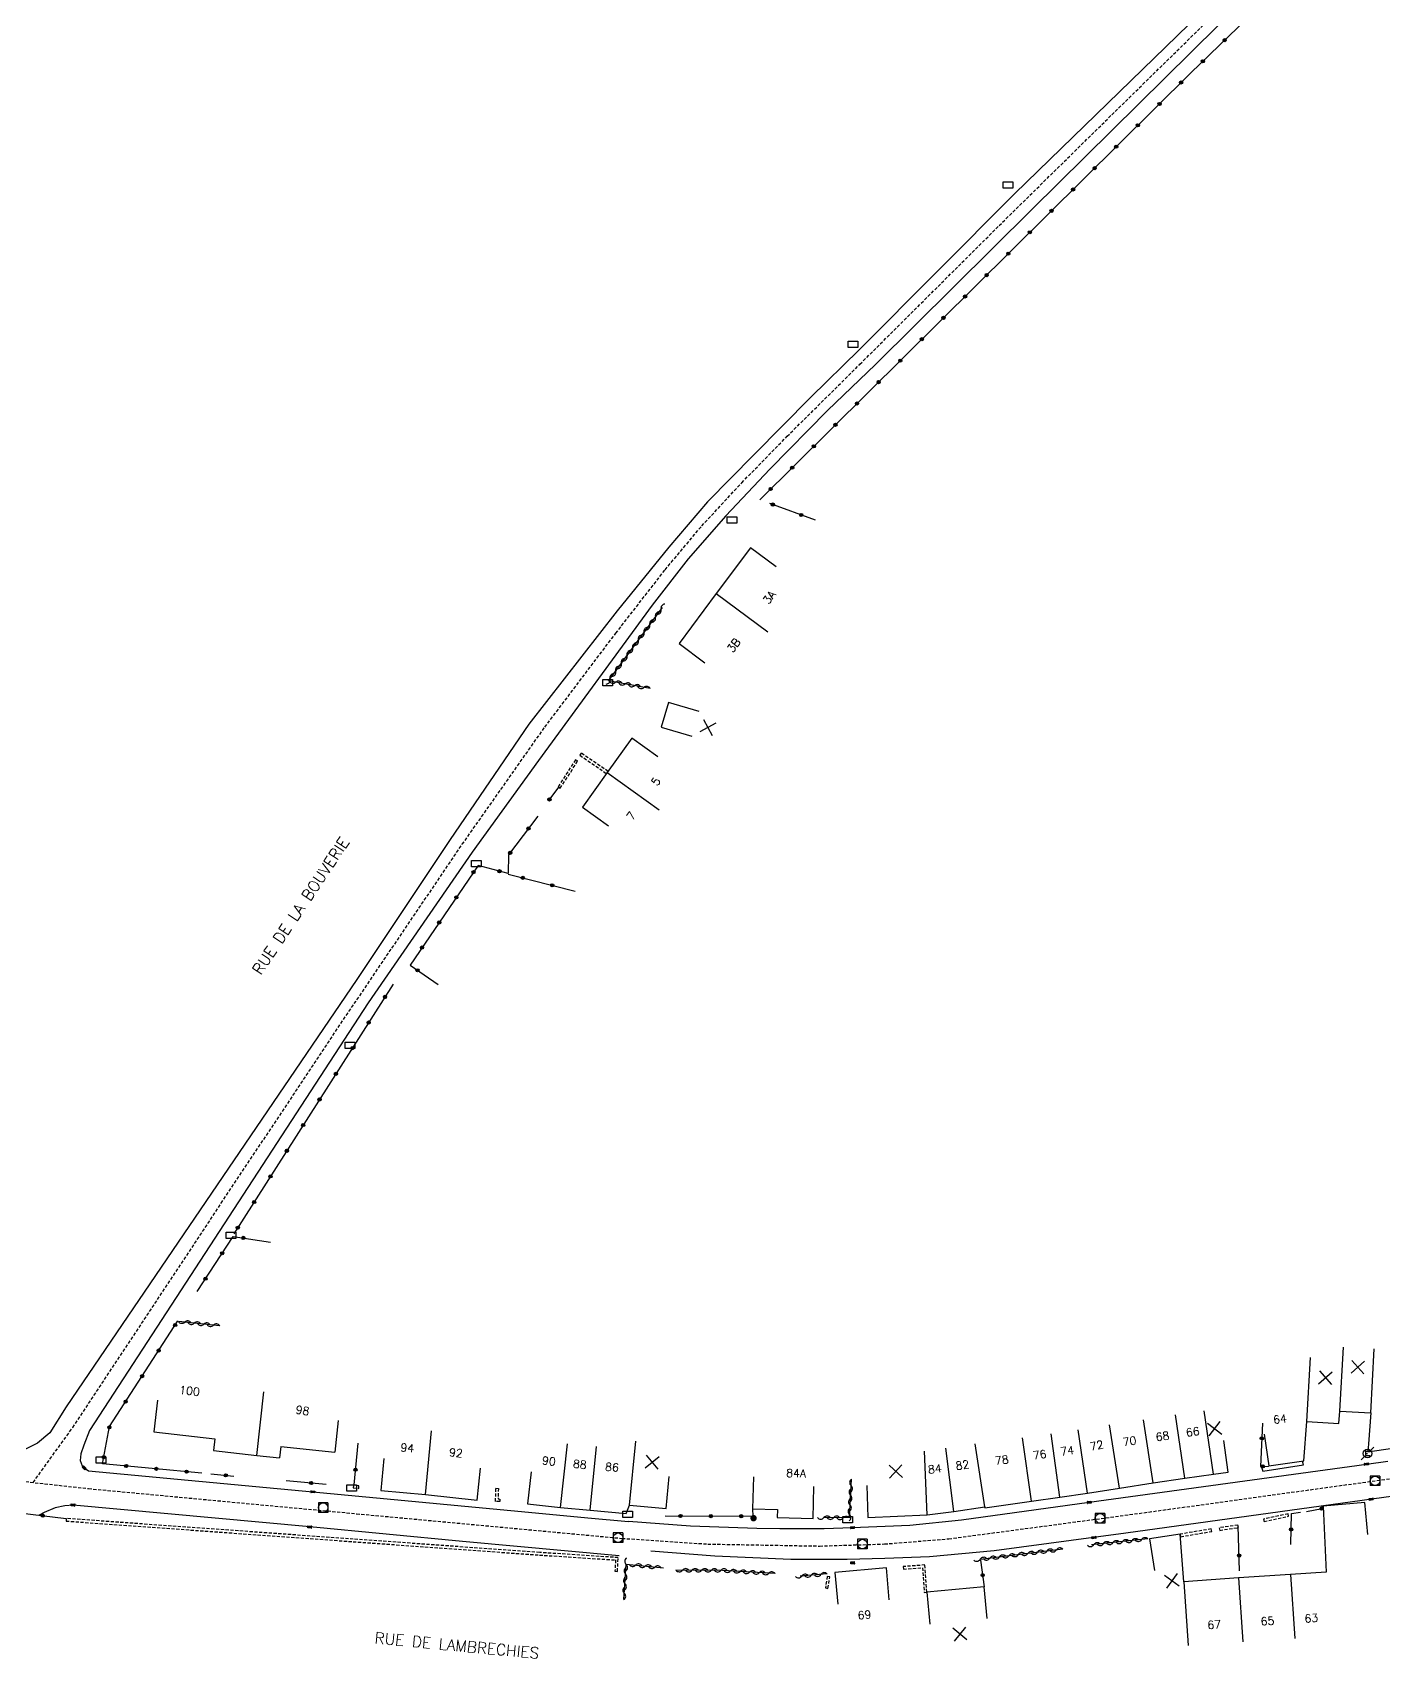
# Model space of a CAD drawing. Header units: millimetres. Extents: x 115000 to 116001, y 121999 to 123001.
# Drawn here: x 115592.3 to 115803.4, y 122329.2 to 122583.1 of the extents above; entities that cross this region are included whole.
import ezdxf
from ezdxf.enums import TextEntityAlignment as Align

# ---------------------------------------------------------------- set-up
doc = ezdxf.new("R2010")
doc.units = ezdxf.units.MM
doc.linetypes.add('DASHED', pattern=[0.75, 0.5, -0.25])
doc.layers.get('0').update_dxf_attribs({"linetype": 'CONTINUOUS'})
for name, color, linetype in [('W0001', 6, 'DASHED'), ('W0008', 7, 'CONTINUOUS'), ('W0100', 7, 'CONTINUOUS'), ('W0105', 7, 'CONTINUOUS'), ('W0112', 1, 'DASHED'), ('W0310', 3, 'CONTINUOUS'), ('W0322', 7, 'CONTINUOUS'), ('W0400', 7, 'CONTINUOUS'), ('W0420', 7, 'CONTINUOUS'), ('W0471', 7, 'CONTINUOUS'), ('W0989', 7, 'CONTINUOUS'), ('W0991', 7, 'CONTINUOUS'), ('W1102', 7, 'CONTINUOUS'), ('W1471', 7, 'CONTINUOUS'), ('W1473', 7, 'CONTINUOUS')]:
    doc.layers.add(name, color=color, linetype=linetype)
doc.styles.get("Standard").update_dxf_attribs({"font": 'romans.shx', "width": 0.85})

# ---------------------------------------------------------------- blocks, each defined once
blk = doc.blocks.new('T471')
for p, q in [((-0.333334, 0.333334), (-0.333334, -0.333334)), ((-0.333334, 0.333334), (0.333334, 0.333334)), ((-0.333334, 0), (0, 0)), ((0.500001, 0.500001), (1.000002, 1.000002)), ((-0.500001, -0.500001), (-1.000002, -1.000002)), ((-0.333334, -0.333334), (0.333334, -0.333334))]:
    blk.add_line(p, q)
blk.add_ellipse((0, 0), major_axis=(0.471405, 0.471405), ratio=1, start_param=5.4977871438, end_param=11.780972451)
blk = doc.blocks.new('T420')
for p, q in [((0.75, 0.75), (-0.75, 0.75)), ((-0.75, 0.75), (-0.75, -0.75)), ((0.75, 0.75), (0.75, -0.75)), ((0.75, -0.75), (-0.75, -0.75))]:
    blk.add_line(p, q)
blk.add_ellipse((0, 0), major_axis=(-0.53, 0.53), ratio=1, start_param=3.926991, end_param=10.210176)
blk = doc.blocks.new('t322o')
at = {"color": 0, "linetype": 'Continuous'}
for radius in [0.25, 0.15]:
    blk.add_circle((0, 0), radius, dxfattribs=at)
blk = doc.blocks.new('t310o')
at = {"color": 0, "linetype": 'Continuous'}
for centre, start, end in [((-0.5, 0.38), 216.8699, 323.1304), ((0.5, -0.37), 36.8699, 143.1303)]:
    blk.add_arc(centre, 0.625, start, end, dxfattribs=at)
blk = doc.blocks.new('T400')
for p, q in [((-0.15, 0.3), (0.15, 0.3)), ((-0.15, -0.25), (-0.15, 0.3)), ((-0.15, 0.15), (0.15, 0.15)), ((-0.15, 0), (0.15, 0)), ((0.15, 0.3), (0.15, -0.25)), ((-0.15, -0.15), (0.15, -0.15)), ((-0.15, -0.25), (-0.15, -0.3)), ((-0.15, -0.3), (0.15, -0.3)), ((0.15, -0.3), (0.15, -0.25))]:
    blk.add_line(p, q)
blk = doc.blocks.new('T1471')
at = {"color": 0, "linetype": 'Continuous', "flags": 128}
blk.add_lwpolyline([(-0.75, -0.5), (-0.75, 0.5), (0.75, 0.5), (0.75, -0.5), (-0.75, -0.5)], dxfattribs=at)
blk = doc.blocks.new('t991o')
at = {"color": 0, "linetype": 'Continuous'}
for p, q in [((-1, 1), (1, -1)), ((-1, -1), (1, 1))]:
    blk.add_line(p, q, dxfattribs=at)
blk = doc.blocks.new('T1473')
at = {"color": 0, "linetype": 'Continuous', "const_width": 0.5, "flags": 128}
blk.add_lwpolyline([(-0.25, 0, 1), (0.25, 0, 1)], format="xyb", close=True, dxfattribs=at)

msp = doc.modelspace()

# ---------------------------------------------------------------- linework, layer by layer
at = {"layer": 'W0001'}
for points in [[(115592.41, 122356.65), (115598.6, 122365.23), (115621.79, 122400.26), (115640.06, 122427.72), (115659.45, 122456.34), (115672.35, 122474.65), (115683.43, 122489.3), (115691.14, 122499.22), (115696.86, 122506.06), (115703.11, 122512.82), (115710.2, 122520.07), (115721.57, 122531.32), (115743.32, 122552.98), (115760.92, 122570.29), (115777.41, 122586.45), (115791.47, 122600.18), (115808.14, 122616.02), (115816.75, 122624.39), (115828.13, 122635.5), (115832.69, 122641.12), (115863.86, 122669.33)], [(115405.94, 122379.21), (115409.34, 122378.82), (115420.65, 122377.46), (115451.19, 122373.76), (115488.35, 122369.28), (115552.07, 122361.57), (115583.77, 122357.61), (115601.06, 122355.69), (115642.93, 122351.77), (115684.4, 122347.92), (115697.79, 122347.03), (115715.28, 122346.72), (115725.42, 122347.04), (115735.46, 122347.85), (115762.96, 122351.52), (115804.39, 122357.24)]]:
    msp.add_lwpolyline(points, dxfattribs=at)
at = {"layer": 'W0008'}
for points in [[(115789.33, 122600.31), (115745.79, 122558), (115721.48, 122533.6), (115713.93, 122526.17), (115704.99, 122517.18), (115697.78, 122509.82), (115691.7, 122502.77), (115683.63, 122492.83), (115669.83, 122475.11), (115657.54, 122457.08), (115642.97, 122435.21), (115597.55, 122368.47), (115595.04, 122364.41), (115593.08, 122362.78), (115590.81, 122361.62), (115587.75, 122360.73), (115586.62, 122360.61), (115533.09, 122367.06), (115485.62, 122372.8), (115447.57, 122377.4), (115411.77, 122381.75), (115407.33, 122382.24), (115405.9, 122382.62), (115405.59, 122382.78)], [(115790.05, 122596.65), (115748.41, 122555.5), (115723.99, 122531.31), (115716.51, 122524.11), (115707.48, 122514.95), (115700.6, 122507.67), (115694.72, 122500.93), (115689.12, 122493.67), (115671.35, 122469.42), (115661.01, 122455.09), (115644.73, 122431.58), (115601.24, 122364.75), (115600.33, 122362.49), (115599.84, 122361.1), (115599.77, 122360.06), (115600.07, 122359.27), (115600.38, 122358.93), (115601.06, 122358.48), (115636.09, 122355.19), (115669.82, 122352), (115679.08, 122351.12), (115685.43, 122350.56)], [(115685.42, 122350.58), (115695.1, 122349.88), (115705.47, 122349.52), (115709.08, 122349.44), (115716, 122349.48), (115720.38, 122349.6), (115729.38, 122349.97), (115737.46, 122350.81), (115757.39, 122353.55), (115800.69, 122359.52), (115804.04, 122359.98)], [(115688.93, 122345.96), (115698.93, 122345.18), (115710.8, 122344.67), (115719.57, 122344.69), (115725.44, 122344.84), (115732.44, 122345.08), (115742.57, 122346.03), (115763.13, 122348.79), (115806.44, 122354.78), (115809.73, 122355.23)], [(115683.95, 122345.2), (115659.51, 122347.43), (115635.63, 122349.7), (115598.66, 122353.12), (115597.37, 122353), (115595.85, 122352.7), (115594.14, 122351.95), (115593.35, 122351.53)]]:
    msp.add_lwpolyline(points, dxfattribs=at)
at = {"layer": 'W0100'}
for p, q in [((115640.08, 122366.35), (115639.54, 122361.38)), ((115631.1, 122362.29), (115630.9, 122360.49)), ((115631.1, 122362.29), (115639.54, 122361.38)), ((115704.93, 122357.53), (115704.81, 122352.54)), ((115714.25, 122351.04), (115714.36, 122356.04)), ((115704.81, 122352.54), (115708.68, 122352.44)), ((115708.68, 122352.44), (115708.65, 122351.17)), ((115708.65, 122351.17), (115714.25, 122351.04))]:
    msp.add_line(p, q, dxfattribs=at)
for points in [[(115708.48, 122499.69), (115704.46, 122502.67), (115699.14, 122495.51), (115693.33, 122487.68), (115697.34, 122484.7)], [(115696.44, 122477.07), (115691.65, 122478.48), (115690.52, 122474.66), (115695.32, 122473.25)], [(115690.01, 122470.01), (115685.94, 122472.92), (115682.09, 122467.55), (115678.23, 122462.13), (115682.3, 122459.23)], [(115611.85, 122369.53), (115611.27, 122364.57), (115620.79, 122363.46), (115620.58, 122361.62), (115627.34, 122360.87), (115630.9, 122360.49)], [(115784.75, 122364.18), (115785.47, 122359.23), (115790.93, 122360.02), (115791.37, 122366.17), (115796.41, 122365.87), (115796.54, 122367.81), (115801.37, 122367.54), (115801.04, 122362.71)], [(115801.04, 122362.71), (115800.91, 122361.46), (115812.48, 122363.15), (115811.75, 122368.09)], [(115722.63, 122356.2), (115722.83, 122351.2), (115732.07, 122351.57), (115736.22, 122352.09), (115741.08, 122352.83), (115741.11, 122352.7), (115748.36, 122353.74), (115752.83, 122354.36), (115757.12, 122354.99), (115762.11, 122355.77), (115767.38, 122356.58), (115772.33, 122357.31), (115776.81, 122357.96), (115779.09, 122358.27), (115778.41, 122363.23)], [(115647.2, 122360.38), (115646.73, 122355.41), (115653.71, 122354.75), (115661.76, 122353.91), (115662.28, 122358.89)], [(115670.2, 122358.29), (115669.65, 122353.32), (115674.81, 122352.76), (115679.43, 122352.3), (115685.08, 122351.82), (115685.58, 122353.13), (115691.28, 122352.59), (115691.76, 122357.56)], [(115800.91, 122348.54), (115800.47, 122353.52), (115793.92, 122352.95), (115794.43, 122342.62), (115788.85, 122342.25), (115780.72, 122341.73), (115772.18, 122341.15), (115771.6, 122348.59), (115766.82, 122347.84), (115767.6, 122342.9)], [(115726.12, 122338.3), (115725.7, 122343.29), (115717.68, 122342.61), (115718.1, 122337.63)], [(115741.46, 122335.39), (115740.97, 122340.37), (115732.03, 122339.51), (115732.51, 122334.53)]]:
    msp.add_lwpolyline(points, dxfattribs=at)
at = {"layer": 'W0105'}
msp.add_lwpolyline([(115784.33, 122359.02), (115784.51, 122358.4), (115790.85, 122359.4), (115790.74, 122360)], dxfattribs=at)
at = {"layer": 'W0112'}
for p, q in [((115677.15, 122469.53), (115674.42, 122465.33)), ((115678.05, 122470.58), (115677.83, 122470.25)), ((115682.22, 122467.72), (115678.05, 122470.58)), ((115674.42, 122465.33), (115674.76, 122465.11)), ((115642.4, 122355.8), (115643.27, 122355.73)), ((115643.27, 122355.73), (115643.31, 122356.13)), ((115664.66, 122353.69), (115664.69, 122355.74)), ((115665.31, 122353.66), (115664.66, 122353.69)), ((115793.92, 122352.96), (115793.76, 122352.92)), ((115793.76, 122352.92), (115793.85, 122352.53)), ((115642.43, 122347.8), (115597.59, 122351.02)), ((115780.63, 122349.99), (115777.72, 122349.57)), ((115788.47, 122351.76), (115784.62, 122350.93)), ((115784.62, 122350.93), (115784.7, 122350.54)), ((115776.47, 122349.39), (115771.61, 122348.58)), ((115771.61, 122348.58), (115771.68, 122348.18)), ((115777.72, 122349.57), (115777.78, 122349.17)), ((115731.73, 122343.76), (115728.33, 122343.5)), ((115732.03, 122339.51), (115731.73, 122343.76)), ((115716.46, 122341.97), (115716.18, 122340.17)), ((115716.18, 122340.17), (115716.58, 122340.11))]:
    msp.add_line(p, q, dxfattribs=at)
for points in [[(115674.76, 122465.11), (115677.48, 122469.32), (115677.15, 122469.53)], [(115677.83, 122470.25), (115681.99, 122467.39), (115682.22, 122467.72)], [(115643.31, 122356.13), (115642.44, 122356.2), (115642.4, 122355.8)], [(115664.69, 122355.74), (115665.09, 122355.73), (115665.06, 122354.07)], [(115665.06, 122354.07), (115665.33, 122354.06), (115665.31, 122353.66)], [(115793.85, 122352.53), (115794.01, 122352.57), (115793.92, 122352.96)], [(115597.59, 122351.02), (115597.56, 122350.62), (115642.4, 122347.4), (115671.52, 122345.31), (115683.39, 122344.54)], [(115777.78, 122349.17), (115780.69, 122349.6), (115780.63, 122349.99)], [(115784.7, 122350.54), (115788.55, 122351.37), (115788.47, 122351.76)], [(115683.7, 122342.76), (115683.81, 122344.91), (115671.55, 122345.71), (115642.43, 122347.8)], [(115771.68, 122348.18), (115776.54, 122349), (115776.47, 122349.39)], [(115683.39, 122344.54), (115683.3, 122342.78), (115683.7, 122342.76)], [(115728.33, 122343.5), (115728.36, 122343.1), (115731.35, 122343.33)], [(115731.35, 122343.33), (115731.63, 122339.48), (115732.03, 122339.51)], [(115716.58, 122340.11), (115716.86, 122341.91), (115716.46, 122341.97)]]:
    msp.add_lwpolyline(points, dxfattribs=at)
at = {"layer": 'W0310'}
for p, q in [((115621.56, 122381.12), (115615.13, 122381.82)), ((115766.57, 122347.84), (115757.77, 122346.9)), ((115753.27, 122346.24), (115740.36, 122344.64)), ((115716.47, 122342.36), (115712.25, 122342.02))]:
    msp.add_line(p, q, dxfattribs=at)
for points in [[(115688.82, 122480.66), (115682.31, 122481.86), (115690.72, 122493.32)], [(115720.23, 122357.14), (115719.9, 122351.11), (115715.86, 122351.16)], [(115684.7, 122338.36), (115685.06, 122343.87), (115690.9, 122343.29)], [(115708.32, 122342.41), (115700.1, 122342.9), (115692.8, 122342.95)]]:
    msp.add_lwpolyline(points, dxfattribs=at)
at = {"layer": 'W0322'}
for p, q in [((115714.65, 122506.95), (115707.51, 122509.58)), ((115674.49, 122465.25), (115673, 122463.25)), ((115666.6, 122451.68), (115677.07, 122449.03)), ((115648.66, 122434.5), (115623.76, 122395.48)), ((115642.54, 122356.28), (115643.18, 122362.81)), ((115620.16, 122357.98), (115623.77, 122357.65)), ((115638.2, 122356.34), (115631.95, 122356.92)), ((115582.12, 122352.9), (115597.59, 122351.03)), ((115791.36, 122352.14), (115793.77, 122352.57)), ((115780.89, 122342.85), (115780.67, 122349.82)), ((115740.42, 122344.53), (115740.97, 122340.37))]:
    msp.add_line(p, q, dxfattribs=at)
for points in [[(115705.94, 122510.16), (115773.29, 122576.86), (115805.68, 122608.15)], [(115671.23, 122460.72), (115666.68, 122454.67), (115666.6, 122451.76), (115661.94, 122453.05), (115651.29, 122437.47), (115655.66, 122434.45)], [(115618.04, 122386.49), (115623.66, 122395.08), (115629.51, 122394.2)], [(115618.76, 122358.12), (115603.25, 122359.57), (115604.34, 122365.38), (115615.03, 122381.92)], [(115784.47, 122365.91), (115784.14, 122359.16), (115785.42, 122359.21)], [(115691.15, 122351.43), (115704.92, 122351.37), (115704.86, 122352.54)], [(115788.89, 122346.94), (115788.98, 122351.8), (115790.39, 122352.01)]]:
    msp.add_lwpolyline(points, dxfattribs=at)
at = {"layer": 'W1102'}
for p, q in [((115699.14, 122495.51), (115707.17, 122489.55)), ((115682.09, 122467.55), (115690.21, 122461.72)), ((115791.37, 122366.17), (115791.95, 122376.15)), ((115796.54, 122367.81), (115797.11, 122377.79)), ((115801.37, 122367.54), (115801.93, 122377.52)), ((115627.34, 122360.87), (115628.44, 122370.81)), ((115776.81, 122357.96), (115775.37, 122367.85)), ((115762.11, 122355.77), (115760.55, 122365.65)), ((115767.38, 122356.58), (115765.88, 122366.46)), ((115772.33, 122357.31), (115770.87, 122367.2)), ((115653.71, 122354.75), (115654.65, 122364.7)), ((115674.81, 122352.76), (115675.9, 122362.7)), ((115685.58, 122353.13), (115686.54, 122363.09)), ((115741.08, 122352.83), (115739.57, 122362.71)), ((115748.36, 122353.74), (115746.95, 122363.64)), ((115752.83, 122354.36), (115751.46, 122364.27)), ((115757.12, 122354.99), (115755.67, 122364.88)), ((115679.43, 122352.3), (115680.42, 122362.25)), ((115732.07, 122351.57), (115731.67, 122361.56)), ((115736.22, 122352.09), (115734.98, 122362.01)), ((115772.18, 122341.15), (115772.85, 122331.17)), ((115780.72, 122341.73), (115781.37, 122331.75)), ((115788.85, 122342.25), (115789.5, 122332.27))]:
    msp.add_line(p, q, dxfattribs=at)

# ---------------------------------------------------------------- block references
at = {"layer": 'W0310'}
for p, rotation in [((115689.64, 122491.84), 53.71147966100138), ((115690.52, 122493.05), 53.71147966100138), ((115687.86, 122489.43), 53.71147966100138), ((115688.75, 122490.63), 53.71147966100138), ((115686.09, 122487.01), 53.71147966100138), ((115686.97, 122488.22), 53.71147966100138), ((115684.31, 122484.59), 53.71147966100138), ((115685.2, 122485.8), 53.71147966100138), ((115682.53, 122482.17), 53.71147966100138), ((115683.41, 122481.66), 169.5525676481998), ((115683.42, 122483.38), 53.71147966100138), ((115684.88, 122481.39), 169.5525676481998), ((115686.36, 122481.12), 169.5525676481998), ((115687.83, 122480.84), 169.5525676481998), ((115616.09, 122381.71), 173.769324450815), ((115617.59, 122381.55), 173.769324450815), ((115619.08, 122381.39), 173.769324450815), ((115620.57, 122381.23), 173.769324450815), ((115720.1, 122354.65), 266.8979422544286), ((115720.18, 122356.15), 266.8979422544286), ((115719.93, 122351.65), 266.8979422544286), ((115720.01, 122353.15), 266.8979422544286), ((115715.95, 122351.16), 179.3204327825592), ((115717.45, 122351.14), 179.3204327825592), ((115718.95, 122351.12), 179.3204327825592), ((115759.61, 122347.1), 186.0412516555422), ((115761.1, 122347.26), 186.0412516555422), ((115762.59, 122347.41), 186.0412516555422), ((115764.09, 122347.57), 186.0412516555422), ((115765.58, 122347.73), 186.0412516555422), ((115685.06, 122343.85), 86.25139588662337), ((115740.37, 122344.65), 187.0698501608015), ((115741.86, 122344.83), 187.0698501608015), ((115743.35, 122345.01), 187.0698501608015), ((115744.84, 122345.2), 187.0698501608015), ((115746.32, 122345.38), 187.0698501608015), ((115747.81, 122345.57), 187.0698501608015), ((115749.3, 122345.75), 187.0698501608015), ((115750.79, 122345.94), 187.0698501608015), ((115752.28, 122346.12), 187.0698501608015), ((115758.12, 122346.94), 186.0412516555422), ((115684.96, 122342.35), 86.25139588662337), ((115686.53, 122343.72), 354.3184239006915), ((115688.03, 122343.57), 354.3184239006915), ((115689.52, 122343.42), 354.3184239006915), ((115693.84, 122342.95), 179.6152644217968), ((115695.34, 122342.94), 179.6152644217968), ((115696.84, 122342.93), 179.6152644217968), ((115698.34, 122342.92), 179.6152644217968), ((115699.84, 122342.91), 179.6152644217968), ((115701.34, 122342.83), 176.5347567141592), ((115702.84, 122342.74), 176.5347567141592), ((115704.33, 122342.65), 176.5347567141592), ((115705.83, 122342.56), 176.5347567141592), ((115707.33, 122342.47), 176.5347567141592), ((115712.49, 122342.04), 184.6434845165759), ((115713.98, 122342.16), 184.6434845165759), ((115715.48, 122342.28), 184.6434845165759), ((115684.77, 122339.35), 86.25139588662337), ((115684.87, 122340.85), 86.25139588662337)]:
    msp.add_blockref('t310o', p, dxfattribs=dict(at, rotation=rotation))
at = {"layer": 'W0322'}
for p, rotation in [((115778.56, 122581.95), 44.00514639199453), ((115775.15, 122578.65), 44.00514639199453), ((115771.75, 122575.34), 44.72191495490332), ((115768.38, 122571.99), 44.72191495490332), ((115765, 122568.65), 44.72191495490332), ((115761.62, 122565.31), 44.72191495490332), ((115758.25, 122561.96), 44.72191495490332), ((115754.88, 122558.62), 44.72191495490332), ((115751.5, 122555.28), 44.72191495490332), ((115748.12, 122551.94), 44.72191495490332), ((115744.75, 122548.6), 44.72191495490332), ((115741.38, 122545.25), 44.72191495490332), ((115738, 122541.91), 44.72191495490332), ((115734.62, 122538.57), 44.72191495490332), ((115731.25, 122535.23), 44.72191495490332), ((115727.88, 122531.88), 44.72191495490332), ((115724.5, 122528.54), 44.72191495490332), ((115721.12, 122525.2), 44.72191495490332), ((115717.75, 122521.86), 44.72191495490332), ((115714.38, 122518.51), 44.72191495490332), ((115711, 122515.17), 44.72191495490332), ((115707.62, 122511.83), 44.72191495490332), ((115707.96, 122509.41), 159.7960122528833), ((115712.42, 122507.77), 159.7960122528833), ((115673.07, 122463.35), 233.3591282236981), ((115669.8, 122458.82), 233.0469125466869), ((115666.94, 122455.02), 233.0469125466869), ((115661.21, 122451.98), 235.6380126510312), ((115665.26, 122452.13), 164.490542074209), ((115668.91, 122451.1), 345.8157654449091), ((115673.51, 122449.93), 345.8157654449091), ((115658.53, 122448.05), 235.6380126510312), ((115655.85, 122444.13), 235.6380126510312), ((115653.16, 122440.21), 235.6380126510312), ((115652.46, 122436.66), 325.3465764246341), ((115647.38, 122432.5), 237.4623848960015), ((115644.82, 122428.49), 237.4623848960015), ((115642.27, 122424.49), 237.4623848960015), ((115639.71, 122420.48), 237.4623848960015), ((115637.16, 122416.48), 237.4623848960015), ((115634.6, 122412.48), 237.4623848960015), ((115632.05, 122408.47), 237.4623848960015), ((115629.49, 122404.47), 237.4623848960015), ((115626.94, 122400.46), 237.4623848960015), ((115624.38, 122396.46), 237.4623848960015), ((115625.24, 122394.85), 351.4443530329615), ((115621.94, 122392.45), 56.81727126779301), ((115619.34, 122388.48), 56.81727126779301), ((115614.6, 122381.24), 57.12660475994908), ((115612.02, 122377.25), 57.12660475994908), ((115609.44, 122373.26), 57.12660475994908), ((115606.86, 122369.27), 57.12660475994908), ((115604.32, 122365.27), 79.31970293193501), ((115784.35, 122363.54), 267.2105279801124), ((115603.44, 122360.6), 79.31970293193501), ((115606.93, 122359.23), 174.6403480800702), ((115611.66, 122358.78), 174.6403480800702), ((115616.39, 122358.34), 174.6403480800702), ((115622.53, 122357.76), 354.7268969817322), ((115642.77, 122358.64), 84.4111830154544), ((115784.51, 122359.17), 2.23692907559357), ((115635.83, 122356.56), 174.733612415911), ((115793.7, 122352.56), 10.0215343770578), ((115593.91, 122351.48), 353.0930348269266), ((115693.53, 122351.42), 359.7419991789744), ((115698.28, 122351.4), 359.7419991789744), ((115703.03, 122351.38), 359.7419991789744), ((115788.93, 122349.31), 88.89295877894261), ((115780.82, 122345.23), 91.80923617400411), ((115740.74, 122342.17), 277.5521527306778)]:
    msp.add_blockref('t322o', p, dxfattribs=dict(at, rotation=rotation))
at = {"layer": 'W0400'}
for p, rotation in [((115600.38, 122358.93), 222.8740716371382), ((115800.69, 122359.52), 277.8493761091828), ((115636.09, 122355.19), 264.6459763285241), ((115598.66, 122353.12), 84.71431215793268), ((115757.39, 122353.55), 277.8119454102311), ((115801.46, 122354.04), 97.87578815978506), ((115635.63, 122349.7), 84.55674634236804), ((115720.38, 122349.6), 271.5263021338789), ((115758.14, 122348.05), 97.64071312030337), ((115720.45, 122344.1), 91.46171561124889)]:
    msp.add_blockref('T400', p, dxfattribs=dict(at, rotation=rotation))
at = {"layer": 'W0420'}
for p in [(115802.06, 122356.91), (115637.72, 122352.72), (115759.09, 122351.06), (115683.79, 122348.01), (115721.96, 122347.02)]:
    msp.add_blockref('T420', p, dxfattribs=at)
at = {"layer": 'W0471'}
msp.add_blockref('T471', (115800.88, 122361.19), dxfattribs=at)
at = {"layer": 'W0991'}
for p, rotation in [((115697.8, 122474.6), 253.6478755352695), ((115799.35, 122374.66), 356.7739653946953), ((115794.29, 122373.01), 356.6897849190179), ((115776.99, 122365.05), 7.867713261022245), ((115689.1, 122359.83), 354.5068889186832), ((115727.17, 122358.38), 2.272705748611015), ((115770.3, 122341.3), 188.9017065054836), ((115737.18, 122332.97), 185.5199244530251)]:
    msp.add_blockref('t991o', p, dxfattribs=dict(at, rotation=rotation))
at = {"layer": 'W1471'}
for p in [(115744.7, 122559.31), (115720.51, 122534.43), (115701.58, 122506.98), (115682.18, 122481.57), (115661.65, 122453.32), (115641.92, 122424.94), (115623.31, 122395.24), (115603.03, 122360.17), (115642.17, 122355.79), (115685.28, 122351.66), (115719.66, 122350.84)]:
    msp.add_blockref('T1471', p, dxfattribs=at)
at = {"layer": 'W1473'}
msp.add_blockref('T1473', (115704.96, 122351.07), dxfattribs=at)

# ---------------------------------------------------------------- texts
at = {"layer": 'W0989'}
for s, rotation, p in [('RUE DE LA BOUVERIE', 56.3181, (115634.21, 122446.72)), ('RUE DE LAMBRECHIES', 354.5868, (115658.61, 122331.19))]:
    msp.add_text(s, height=1.75, rotation=rotation, dxfattribs=at).set_placement(p, align=Align.MIDDLE)
at = {"layer": 'W0991'}
for s, rotation, p in [('3A', 53.4064, (115707.42, 122494.92)), ('3B', 53.4135, (115701.86, 122487.42)), ('5', 54.3434, (115689.7, 122466.15)), ('7', 54.5324, (115685.86, 122460.78)), ('100', 353.3352, (115616.85, 122370.96)), ('98', 351.4543, (115634.5, 122367.9)), ('66', 8.3051, (115773.56, 122364.56)), ('64', 8.2768, (115787.19, 122366.55)), ('94', 354.5908, (115650.88, 122362.05)), ('72', 11.8004, (115758.55, 122362.43)), ('70', 8.6327, (115763.69, 122363.1)), ('68', 8.3941, (115768.84, 122363.87)), ('92', 354.1068, (115658.46, 122361.29)), ('90', 353.7432, (115672.99, 122360)), ('88', 354.296, (115677.82, 122359.49)), ('82', 8.6794, (115737.59, 122359.38)), ('78', 8.1484, (115743.74, 122360.15)), ('76', 7.8869, (115749.64, 122360.99)), ('74', 8.344, (115753.96, 122361.6)), ('86', 355.2049, (115682.84, 122359.04)), ('84A', 358.6567, (115711.61, 122358.1)), ('84', 7.1411, (115733.27, 122358.77)), ('69', 4.8295, (115722.28, 122335.97)), ('67', 3.8808, (115776.92, 122334.45)), ('65', 3.7222, (115785.24, 122335)), ('63', 3.7057, (115792.09, 122335.45))]:
    msp.add_text(s, height=1.25, rotation=rotation, dxfattribs=at).set_placement(p, align=Align.MIDDLE)

doc.saveas('drawing.dxf')
